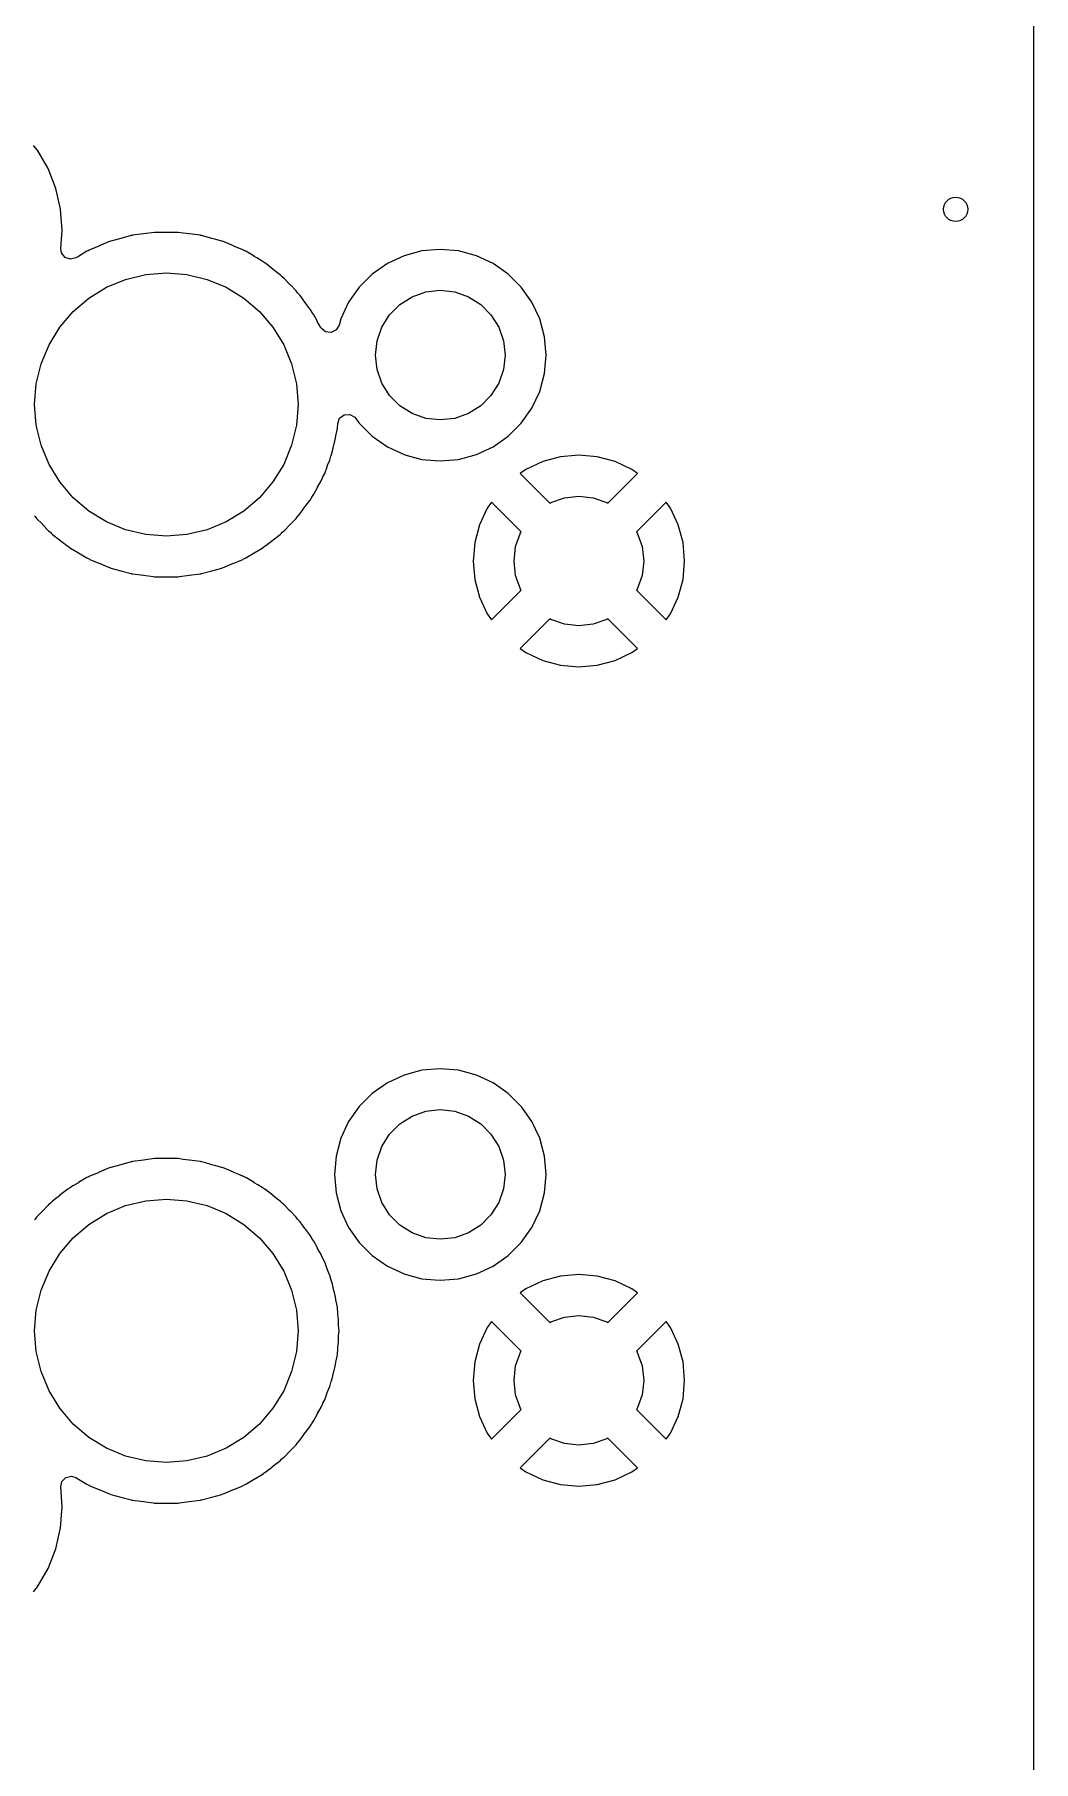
# Model space of a CAD drawing. Extents: x 280 to 530, y -238 to -79.
# Drawn here: x 363.24 to 375.57, y -158.66 to -137.35 of the extents above; entities that cross this region are included whole.
import ezdxf

# ---------------------------------------------------------------- set-up
doc = ezdxf.new("R2010")
doc.units = 0
doc.layers.add('BLACK', color=7, linetype='CONTINUOUS')

msp = doc.modelspace()

# ---------------------------------------------------------------- linework, layer by layer
at = {"layer": 'BLACK', "linetype": 'CONTINUOUS'}
for p, q in [((375.5695, -129.977135), (375.5695, -236.330933)), ((363.279972, -138.781426), (363.232124, -138.721427)), ((363.411117, -139.008573), (363.279972, -138.781426)), ((363.506941, -139.252729), (363.411116, -139.008573)), ((363.411116, -139.008573), (363.411117, -139.008573)), ((363.565306, -139.508449), (363.506941, -139.252729)), ((363.565307, -139.508454), (363.565306, -139.508449)), ((363.584907, -139.769995), (363.565307, -139.508454)), ((363.568161, -139.993458), (363.584907, -139.770003)), ((363.584907, -139.770003), (363.584907, -139.769995)), ((363.576695, -140.048809), (363.568161, -139.993458)), ((364.038879, -139.963635), (363.927897, -140.009606)), ((364.040826, -139.962809), (364.038879, -139.963635)), ((364.156552, -139.912543), (364.040826, -139.962809)), ((364.166952, -139.909629), (364.156552, -139.912543)), ((364.180937, -139.904793), (364.166952, -139.909629)), ((364.185299, -139.902986), (364.180937, -139.904793)), ((364.185322, -139.902978), (364.185299, -139.902986)), ((364.307533, -139.870231), (364.185322, -139.902978)), ((364.308891, -139.869859), (364.307533, -139.870231)), ((364.436541, -139.834094), (364.308891, -139.869859)), ((364.43655, -139.834092), (364.436541, -139.834094)), ((364.440902, -139.833494), (364.43655, -139.834092)), ((364.450453, -139.831567), (364.440902, -139.833494)), ((364.450471, -139.831658), (364.450453, -139.831567)), ((364.454442, -139.830868), (364.450471, -139.831658)), ((364.586228, -139.813518), (364.454442, -139.830868)), ((364.586926, -139.813424), (364.586228, -139.813518)), ((364.72461, -139.7945), (364.586926, -139.813424)), ((364.724612, -139.7945), (364.72461, -139.7945)), ((365.015388, -139.7945), (364.724612, -139.7945)), ((365.015389, -139.7945), (365.015388, -139.7945)), ((365.077464, -139.803032), (365.015389, -139.7945)), ((365.153123, -139.813431), (365.077464, -139.803032)), ((365.153771, -139.813518), (365.153123, -139.813431)), ((365.285541, -139.830865), (365.153771, -139.813518)), ((365.289524, -139.831658), (365.285541, -139.830865)), ((365.289542, -139.831564), (365.289524, -139.831658)), ((365.299114, -139.833497), (365.289542, -139.831564)), ((365.303452, -139.834093), (365.299114, -139.833497)), ((365.431106, -139.869859), (365.303452, -139.834093)), ((365.432466, -139.870232), (365.431106, -139.869859)), ((365.481434, -139.883353), (365.432466, -139.870232)), ((365.554686, -139.902981), (365.481434, -139.883353)), ((365.554689, -139.902982), (365.554686, -139.902981)), ((365.554698, -139.902985), (365.554688, -139.902982)), ((365.554688, -139.902982), (365.554689, -139.902982)), ((365.559042, -139.904785), (365.554698, -139.902985)), ((365.57304, -139.909627), (365.559042, -139.904785)), ((365.583454, -139.912545), (365.57304, -139.909627)), ((365.699144, -139.962796), (365.583454, -139.912545)), ((365.701091, -139.963623), (365.699144, -139.962796)), ((365.812102, -140.009606), (365.701091, -139.963623)), ((363.619885, -140.103731), (363.576695, -140.048809)), ((363.685911, -140.126584), (363.619885, -140.103731)), ((363.753812, -140.110113), (363.685911, -140.126584)), ((363.785077, -140.092063), (363.753812, -140.110113)), ((363.787507, -140.090623), (363.785077, -140.092063)), ((363.889844, -140.028391), (363.787507, -140.090623)), ((363.905647, -140.021526), (363.889844, -140.028391)), ((363.918229, -140.015187), (363.905647, -140.021526)), ((363.927892, -140.009608), (363.918229, -140.015187)), ((363.927897, -140.009606), (363.927892, -140.009608)), ((365.820299, -140.014338), (365.812102, -140.009606)), ((365.821767, -140.015186), (365.820299, -140.014338)), ((365.834358, -140.021529), (365.821767, -140.015186)), ((365.850153, -140.02839), (365.834358, -140.021529)), ((365.952459, -140.090603), (365.850153, -140.02839)), ((365.954885, -140.092041), (365.952459, -140.090603)), ((365.986185, -140.110113), (365.954885, -140.092041)), ((366.053398, -140.148919), (365.986185, -140.110113)), ((366.053403, -140.148923), (366.053398, -140.148919)), ((366.067342, -140.159618), (366.053403, -140.148923)), ((366.078394, -140.167186), (366.067342, -140.159618)), ((366.098598, -140.179473), (366.078394, -140.167186)), ((366.186561, -140.251035), (366.098598, -140.179473)), ((367.597265, -140.179432), (367.410858, -140.309954)), ((367.597267, -140.179431), (367.597265, -140.179432)), ((367.803502, -140.083261), (367.597267, -140.179431)), ((367.803511, -140.083258), (367.803502, -140.083261)), ((368.023302, -140.024366), (367.803511, -140.083258)), ((368.023313, -140.024364), (368.023302, -140.024366)), ((368.249998, -140.004532), (368.023313, -140.024364)), ((368.250002, -140.004532), (368.249998, -140.004532)), ((368.476686, -140.024364), (368.250002, -140.004532)), ((368.476691, -140.024364), (368.476686, -140.024364)), ((368.476692, -140.024365), (368.476691, -140.024364)), ((368.476693, -140.024365), (368.476692, -140.024365)), ((368.476697, -140.024366), (368.476693, -140.024365)), ((368.696488, -140.083258), (368.476697, -140.024366)), ((368.696497, -140.083261), (368.696488, -140.083258)), ((368.902732, -140.179431), (368.696497, -140.083261)), ((368.902734, -140.179432), (368.902732, -140.179431)), ((369.089141, -140.309954), (368.902734, -140.179432)), ((364.132265, -140.472114), (364.367847, -140.374533)), ((364.367847, -140.374533), (364.615794, -140.315006)), ((364.615794, -140.315006), (364.87, -140.295)), ((364.87, -140.295), (365.124206, -140.315006)), ((365.124206, -140.315006), (365.372153, -140.374533)), ((365.372153, -140.374533), (365.607735, -140.472114)), ((366.189288, -140.25319), (366.186561, -140.251035)), ((366.230705, -140.284971), (366.189288, -140.25319)), ((366.274445, -140.318533), (366.230705, -140.284971)), ((366.291408, -140.335496), (366.274445, -140.318533)), ((366.300835, -140.344004), (366.291408, -140.335496)), ((366.324157, -140.362978), (366.300835, -140.344004)), ((366.397197, -140.441185), (366.324157, -140.362978)), ((367.410858, -140.309954), (367.249954, -140.470858)), ((369.250045, -140.470858), (369.089141, -140.309954)), ((363.720951, -140.770951), (363.914849, -140.605347)), ((363.914849, -140.605347), (364.132265, -140.472114)), ((365.607735, -140.472114), (365.825151, -140.605347)), ((365.825151, -140.605347), (366.019049, -140.770951)), ((366.400082, -140.44417), (366.397197, -140.441185)), ((366.471465, -140.515553), (366.400082, -140.44417)), ((366.489979, -140.539681), (366.471465, -140.515553)), ((366.49772, -140.548819), (366.489979, -140.539681)), ((366.522627, -140.575488), (366.49772, -140.548819)), ((366.580351, -140.657266), (366.522627, -140.575488)), ((367.249954, -140.470858), (367.119432, -140.657265)), ((367.751208, -140.684535), (367.902893, -140.589225)), ((367.902893, -140.589225), (368.071983, -140.530058)), ((368.071983, -140.530058), (368.25, -140.51)), ((368.25, -140.51), (368.428017, -140.530058)), ((368.428017, -140.530058), (368.597107, -140.589225)), ((368.597107, -140.589225), (368.748792, -140.684535)), ((369.250047, -140.470861), (369.250045, -140.470858)), ((369.380568, -140.657266), (369.250047, -140.470861)), ((363.555347, -140.964849), (363.720951, -140.770951)), ((366.019049, -140.770951), (366.184653, -140.964849)), ((366.580618, -140.657644), (366.580351, -140.657266)), ((366.583547, -140.661622), (366.580618, -140.657644)), ((366.600642, -140.683901), (366.583547, -140.661622)), ((366.641081, -140.736602), (366.600642, -140.683901)), ((366.659498, -140.768501), (366.641081, -140.736602)), ((366.665575, -140.777999), (366.659498, -140.768501)), ((366.690312, -140.813044), (366.665575, -140.777999)), ((366.733625, -140.896636), (366.690312, -140.813044)), ((367.119431, -140.657267), (367.023261, -140.863502)), ((367.119432, -140.657265), (367.119431, -140.657267)), ((367.529225, -140.962893), (367.624535, -140.811208)), ((367.624535, -140.811208), (367.751208, -140.684535)), ((368.748792, -140.684535), (368.875465, -140.811208)), ((368.875465, -140.811208), (368.970775, -140.962893)), ((369.476739, -140.863504), (369.380568, -140.657266)), ((363.422114, -141.182265), (363.555347, -140.964849)), ((366.184653, -140.964849), (366.317886, -141.182265)), ((366.736337, -140.90159), (366.733625, -140.896636)), ((366.775659, -140.969696), (366.736337, -140.90159)), ((366.780354, -140.977197), (366.775659, -140.969696)), ((366.834232, -141.021683), (366.780354, -140.977197)), ((366.903607, -141.029978), (366.834232, -141.021683)), ((366.966454, -140.999449), (366.903607, -141.029978)), ((367.00282, -140.939789), (366.966454, -140.999449)), ((367.023259, -140.863509), (367.00282, -140.939789)), ((367.023261, -140.863502), (367.023259, -140.863509)), ((367.470058, -141.131983), (367.529225, -140.962893)), ((368.970775, -140.962893), (369.029942, -141.131983)), ((369.535635, -141.083308), (369.476739, -140.863504)), ((363.324533, -141.417847), (363.422114, -141.182265)), ((366.317886, -141.182265), (366.415467, -141.417847)), ((367.45, -141.31), (367.470058, -141.131983)), ((369.029942, -141.131983), (369.05, -141.31)), ((369.555468, -141.31), (369.535635, -141.083308)), ((363.265006, -141.665794), (363.324533, -141.417847)), ((366.415467, -141.417847), (366.474994, -141.665794)), ((367.470058, -141.488017), (367.45, -141.31)), ((367.529225, -141.657107), (367.470058, -141.488017)), ((369.029942, -141.488017), (368.970775, -141.657107)), ((369.05, -141.31), (369.029942, -141.488017)), ((369.535635, -141.536692), (369.555468, -141.31)), ((363.245, -141.92), (363.265006, -141.665794)), ((366.474994, -141.665794), (366.495, -141.92)), ((367.624535, -141.808792), (367.529225, -141.657107)), ((368.970775, -141.657107), (368.875465, -141.808792)), ((369.476739, -141.756496), (369.535635, -141.536692)), ((367.751208, -141.935465), (367.624535, -141.808792)), ((368.875465, -141.808792), (368.748792, -141.935465)), ((369.380568, -141.962734), (369.476739, -141.756496)), ((363.265006, -142.174206), (363.245, -141.92)), ((366.495, -141.92), (366.474994, -142.174206)), ((366.984437, -142.154345), (367.00865, -142.088806)), ((367.00865, -142.088806), (367.064453, -142.046761)), ((367.064453, -142.046761), (367.134128, -142.041559)), ((367.134128, -142.041559), (367.195556, -142.074853)), ((367.195556, -142.074853), (367.209717, -142.091676)), ((367.209717, -142.091676), (367.237559, -142.131438)), ((367.902893, -142.030775), (367.751208, -141.935465)), ((368.071983, -142.089942), (367.902893, -142.030775)), ((368.25, -142.11), (368.071983, -142.089942)), ((368.428017, -142.089942), (368.25, -142.11)), ((368.597107, -142.030775), (368.428017, -142.089942)), ((368.748792, -141.935465), (368.597107, -142.030775)), ((369.250047, -142.149139), (369.380568, -141.962734)), ((363.324533, -142.422153), (363.265006, -142.174206)), ((366.474994, -142.174206), (366.415467, -142.422153)), ((366.939642, -142.408288), (366.959132, -142.335554)), ((366.959132, -142.335554), (366.966447, -142.279982)), ((366.966447, -142.279982), (366.967975, -142.270962)), ((366.967975, -142.270962), (366.980624, -142.210099)), ((366.980624, -142.210099), (366.984437, -142.154345)), ((367.237559, -142.131438), (367.249957, -142.149144)), ((367.249957, -142.149144), (367.410858, -142.310045)), ((367.410858, -142.310045), (367.410861, -142.310047)), ((367.410861, -142.310047), (367.597266, -142.440568)), ((368.902734, -142.440568), (369.089139, -142.310047)), ((369.089139, -142.310047), (369.250047, -142.149139)), ((363.422114, -142.657735), (363.324533, -142.422153)), ((366.415467, -142.422153), (366.317886, -142.657735)), ((366.887019, -142.604686), (366.899871, -142.556719)), ((366.899871, -142.556719), (366.902799, -142.547309)), ((366.902799, -142.547309), (366.921464, -142.494793)), ((366.921464, -142.494793), (366.938023, -142.415101)), ((366.938023, -142.415101), (366.939642, -142.408288)), ((367.597266, -142.440568), (367.803504, -142.536739)), ((367.803504, -142.536739), (367.803509, -142.53674)), ((367.803509, -142.53674), (367.803511, -142.536741)), ((367.803511, -142.536741), (367.842907, -142.547297)), ((367.842907, -142.547297), (368.023308, -142.595635)), ((368.476692, -142.595635), (368.696496, -142.536739)), ((368.696496, -142.536739), (368.902734, -142.440568)), ((369.959998, -142.545034), (369.7334, -142.564858)), ((369.960002, -142.545034), (369.959998, -142.545034)), ((370.186599, -142.564858), (369.960002, -142.545034)), ((363.555347, -142.875151), (363.422114, -142.657735)), ((366.317886, -142.657735), (366.184653, -142.875151)), ((366.801405, -142.812554), (366.824087, -142.768782)), ((366.824087, -142.768782), (366.853476, -142.686089)), ((366.853476, -142.686089), (366.855756, -142.68016)), ((366.855756, -142.68016), (366.860263, -142.66928)), ((366.860263, -142.66928), (366.887019, -142.604686)), ((368.023308, -142.595635), (368.18523, -142.609801)), ((368.18523, -142.609801), (368.249998, -142.615468)), ((368.249998, -142.615468), (368.25, -142.615468)), ((368.25, -142.615468), (368.250002, -142.615468)), ((368.250002, -142.615468), (368.306673, -142.610509)), ((368.306673, -142.610509), (368.476692, -142.595635)), ((369.307512, -142.719868), (369.234526, -142.770973)), ((369.307516, -142.719866), (369.307512, -142.719868)), ((369.513673, -142.623734), (369.307516, -142.719866)), ((369.513682, -142.62373), (369.513673, -142.623734)), ((369.733389, -142.56486), (369.513682, -142.62373)), ((369.7334, -142.564858), (369.733389, -142.56486)), ((370.18661, -142.56486), (370.186599, -142.564858)), ((370.406317, -142.62373), (370.18661, -142.56486)), ((370.406331, -142.623735), (370.406317, -142.62373)), ((370.612478, -142.719863), (370.406331, -142.623735)), ((370.685472, -142.770974), (370.612478, -142.719863)), ((363.720951, -143.069049), (363.555347, -142.875151)), ((366.184653, -142.875151), (366.019049, -143.069049)), ((366.690312, -143.026956), (366.733647, -142.94332)), ((366.733647, -142.94332), (366.73631, -142.938455)), ((366.73631, -142.938455), (366.780394, -142.862102)), ((366.780394, -142.862102), (366.796943, -142.822145)), ((366.796943, -142.822145), (366.801405, -142.812554)), ((369.234526, -142.770973), (369.234526, -142.770974)), ((369.234526, -142.770974), (369.600539, -143.136987)), ((370.319459, -143.136986), (370.685472, -142.770974)), ((363.914849, -143.234653), (363.720951, -143.069049)), ((366.019049, -143.069049), (365.825151, -143.234653)), ((366.522627, -143.264512), (366.58065, -143.182308)), ((366.58065, -143.182308), (366.583544, -143.17838)), ((366.583544, -143.17838), (366.641081, -143.103398)), ((366.641081, -143.103398), (366.641085, -143.103392)), ((366.641085, -143.103392), (366.64322, -143.099692)), ((366.64322, -143.099692), (366.659495, -143.071502)), ((366.659495, -143.071502), (366.665567, -143.06201)), ((366.665567, -143.06201), (366.690312, -143.026956)), ((368.880973, -143.124526), (368.829868, -143.197512)), ((368.880974, -143.124526), (368.880973, -143.124526)), ((369.246987, -143.490539), (368.880974, -143.124526)), ((369.600539, -143.136987), (369.612893, -143.129225)), ((369.612893, -143.129225), (369.781983, -143.070058)), ((369.781983, -143.070058), (369.96, -143.05)), ((369.96, -143.05), (370.138017, -143.070058)), ((370.138017, -143.070058), (370.307107, -143.129225)), ((370.307107, -143.129225), (370.319459, -143.136986)), ((371.039025, -143.124526), (370.673012, -143.490538)), ((371.090132, -143.197513), (371.039025, -143.124526)), ((363.242273, -143.291174), (363.250021, -143.300319)), ((363.250021, -143.300319), (363.268535, -143.324447)), ((363.268535, -143.324447), (363.339901, -143.395813)), ((363.339901, -143.395813), (363.342829, -143.398843)), ((363.342829, -143.398843), (363.415843, -143.477022)), ((364.132265, -143.367886), (363.914849, -143.234653)), ((364.367847, -143.465467), (364.132265, -143.367886)), ((365.607735, -143.367886), (365.372153, -143.465467)), ((365.825151, -143.234653), (365.607735, -143.367886)), ((366.324157, -143.477022), (366.397212, -143.398797)), ((366.397212, -143.398797), (366.400098, -143.395813)), ((366.400098, -143.395813), (366.47146, -143.324452)), ((366.47146, -143.324451), (366.471465, -143.324447)), ((366.47146, -143.324452), (366.47146, -143.324451)), ((366.471465, -143.324447), (366.489979, -143.300316)), ((366.489979, -143.300316), (366.497728, -143.291171)), ((366.497728, -143.291171), (366.522627, -143.264512)), ((368.73373, -143.403682), (368.67486, -143.623389)), ((368.733734, -143.403673), (368.73373, -143.403682)), ((368.829866, -143.197516), (368.733734, -143.403673)), ((368.829868, -143.197512), (368.829866, -143.197516)), ((371.090136, -143.197521), (371.090132, -143.197513)), ((371.186264, -143.403668), (371.090136, -143.197521)), ((371.186269, -143.403682), (371.186264, -143.403668)), ((371.245139, -143.623389), (371.186269, -143.403682)), ((363.415843, -143.477022), (363.43267, -143.490712)), ((363.43267, -143.490712), (363.439162, -143.495993)), ((363.439162, -143.495993), (363.44859, -143.504502)), ((363.44859, -143.504502), (363.465554, -143.521466)), ((363.465554, -143.521466), (363.550693, -143.586795)), ((363.550693, -143.586795), (363.553462, -143.588983)), ((363.553462, -143.588983), (363.641395, -143.660522)), ((364.615794, -143.524994), (364.367847, -143.465467)), ((364.87, -143.545), (364.615794, -143.524994)), ((365.124206, -143.524994), (364.87, -143.545)), ((365.372153, -143.465467), (365.124206, -143.524994)), ((366.098598, -143.660527), (366.18656, -143.588964)), ((366.18656, -143.588964), (366.189262, -143.586828)), ((366.189262, -143.586828), (366.274447, -143.521465)), ((366.274447, -143.521465), (366.291425, -143.504485)), ((366.291425, -143.504485), (366.300821, -143.496005)), ((366.300821, -143.496005), (366.324157, -143.477022)), ((369.180058, -143.671983), (369.239225, -143.502893)), ((369.239225, -143.502893), (369.246987, -143.490539)), ((370.673012, -143.490538), (370.680775, -143.502893)), ((370.680775, -143.502893), (370.739942, -143.671983)), ((363.641395, -143.660522), (363.641404, -143.660528)), ((363.641404, -143.660528), (363.661606, -143.672814)), ((363.661606, -143.672814), (363.672658, -143.680382)), ((363.672658, -143.680382), (363.686602, -143.691081)), ((363.686602, -143.691081), (363.785133, -143.747968)), ((363.785133, -143.747968), (363.787443, -143.749337)), ((363.787443, -143.749337), (363.889847, -143.81161)), ((363.889847, -143.81161), (363.905646, -143.818472)), ((363.905646, -143.818472), (363.91824, -143.824818)), ((363.91824, -143.824818), (363.927886, -143.830388)), ((363.927886, -143.830388), (363.927891, -143.83039)), ((363.927891, -143.83039), (363.927898, -143.830394)), ((363.927898, -143.830394), (364.038922, -143.876382)), ((365.764775, -143.849997), (365.812102, -143.830394)), ((365.812102, -143.830394), (365.821763, -143.824814)), ((365.821763, -143.824814), (365.83435, -143.818473)), ((365.83435, -143.818473), (365.850153, -143.81161)), ((365.850153, -143.81161), (365.952577, -143.749323)), ((365.952577, -143.749323), (365.954816, -143.747996)), ((365.954816, -143.747996), (366.053398, -143.691081)), ((366.053398, -143.691081), (366.067344, -143.680379)), ((366.067344, -143.680379), (366.078401, -143.672809)), ((366.078401, -143.672809), (366.098587, -143.660534)), ((366.098587, -143.660534), (366.098589, -143.660532)), ((366.098589, -143.660532), (366.098598, -143.660527)), ((368.674858, -143.6234), (368.655034, -143.849997)), ((368.67486, -143.623389), (368.674858, -143.6234)), ((369.16, -143.85), (369.180058, -143.671983)), ((370.739942, -143.671983), (370.76, -143.85)), ((371.245141, -143.6234), (371.245139, -143.623389)), ((371.264966, -143.849997), (371.245141, -143.6234)), ((364.038922, -143.876382), (364.040796, -143.877177)), ((364.040796, -143.877177), (364.15655, -143.927456)), ((364.15655, -143.927456), (364.166953, -143.93037)), ((364.166953, -143.93037), (364.180955, -143.935213)), ((364.180955, -143.935213), (364.185314, -143.937019)), ((364.185314, -143.937019), (364.307549, -143.969771)), ((364.307549, -143.969771), (364.308791, -143.970111)), ((364.308791, -143.970111), (364.436544, -144.005906)), ((364.436544, -144.005906), (364.440867, -144.0065)), ((364.440867, -144.0065), (364.450441, -144.008433)), ((364.450441, -144.008433), (364.45046, -144.008339)), ((364.45046, -144.008339), (364.454434, -144.009128)), ((364.454434, -144.009128), (364.454446, -144.009132)), ((364.454446, -144.009132), (364.586436, -144.026508)), ((364.586436, -144.026508), (364.586643, -144.026536)), ((364.586643, -144.026536), (364.705379, -144.042856)), ((364.705379, -144.042856), (364.724611, -144.0455)), ((364.724611, -144.0455), (364.724612, -144.0455)), ((364.724612, -144.0455), (365.015389, -144.0455)), ((365.015389, -144.0455), (365.032259, -144.043181)), ((365.032259, -144.043181), (365.153393, -144.02653)), ((365.153393, -144.02653), (365.153502, -144.026516)), ((365.153502, -144.026516), (365.285554, -144.009132)), ((365.285554, -144.009132), (365.285568, -144.009128)), ((365.285568, -144.009128), (365.289538, -144.008339)), ((365.289538, -144.008339), (365.289556, -144.008433)), ((365.289556, -144.008433), (365.299123, -144.006501)), ((365.299123, -144.006501), (365.303456, -144.005906)), ((365.303456, -144.005906), (365.431285, -143.970089)), ((365.431285, -143.970089), (365.432444, -143.969772)), ((365.432444, -143.969772), (365.554686, -143.937019)), ((365.554686, -143.937019), (365.55906, -143.935206)), ((365.55906, -143.935206), (365.573055, -143.930367)), ((365.573055, -143.930367), (365.58345, -143.927456)), ((365.58345, -143.927456), (365.699335, -143.877119)), ((365.699335, -143.877119), (365.700965, -143.876427)), ((365.700965, -143.876427), (365.764775, -143.849997)), ((368.655034, -143.849997), (368.655034, -143.850002)), ((368.655034, -143.850002), (368.674858, -144.076599)), ((369.180058, -144.028017), (369.16, -143.85)), ((369.239225, -144.197107), (369.180058, -144.028017)), ((370.739942, -144.028017), (370.680775, -144.197107)), ((370.76, -143.85), (370.739942, -144.028017)), ((371.245141, -144.076599), (371.264966, -143.850002)), ((371.264966, -143.850002), (371.264966, -143.849997)), ((368.674858, -144.076599), (368.67486, -144.07661)), ((368.67486, -144.07661), (368.73373, -144.296317)), ((368.880974, -144.575472), (369.246986, -144.209459)), ((369.246986, -144.209459), (369.239225, -144.197107)), ((370.680775, -144.197107), (370.673013, -144.20946)), ((370.673013, -144.20946), (371.039024, -144.575471)), ((371.186269, -144.296317), (371.245139, -144.07661)), ((371.245139, -144.07661), (371.245141, -144.076599)), ((368.73373, -144.296317), (368.733735, -144.296331)), ((368.733735, -144.296331), (368.829863, -144.502478)), ((371.090136, -144.502478), (371.186264, -144.296331)), ((371.186264, -144.296331), (371.186269, -144.296317)), ((368.829863, -144.502478), (368.880974, -144.575472)), ((369.600539, -144.563012), (369.234526, -144.929025)), ((369.612893, -144.570775), (369.600539, -144.563012)), ((369.781983, -144.629942), (369.612893, -144.570775)), ((369.96, -144.65), (369.781983, -144.629942)), ((370.138017, -144.629942), (369.96, -144.65)), ((370.307107, -144.570775), (370.138017, -144.629942)), ((370.31946, -144.563013), (370.307107, -144.570775)), ((370.685471, -144.929024), (370.31946, -144.563013)), ((371.039024, -144.575471), (371.090136, -144.502478)), ((369.234526, -144.929025), (369.307513, -144.980132)), ((369.307513, -144.980132), (369.307521, -144.980136)), ((369.307521, -144.980136), (369.513668, -145.076264)), ((369.513668, -145.076264), (369.513682, -145.076269)), ((369.513682, -145.076269), (369.733389, -145.135139)), ((370.18661, -145.135139), (370.406317, -145.076269)), ((370.406317, -145.076269), (370.406331, -145.076264)), ((370.406331, -145.076264), (370.612478, -144.980136)), ((370.612478, -144.980136), (370.685471, -144.929024)), ((369.733389, -145.135139), (369.7334, -145.135141)), ((369.7334, -145.135141), (369.959998, -145.154966)), ((369.959998, -145.154966), (369.960002, -145.154966)), ((369.960002, -145.154966), (370.186599, -145.135141)), ((370.186599, -145.135141), (370.18661, -145.135139)), ((367.803502, -150.193261), (367.597267, -150.289431)), ((367.803511, -150.193258), (367.803502, -150.193261)), ((368.023302, -150.134366), (367.803511, -150.193258)), ((368.023313, -150.134364), (368.023302, -150.134366)), ((368.249998, -150.114532), (368.023313, -150.134364)), ((368.250002, -150.114532), (368.249998, -150.114532)), ((368.476686, -150.134364), (368.250002, -150.114532)), ((368.476691, -150.134364), (368.476686, -150.134364)), ((368.476692, -150.134365), (368.476691, -150.134364)), ((368.476693, -150.134365), (368.476692, -150.134365)), ((368.476697, -150.134366), (368.476693, -150.134365)), ((368.696488, -150.193258), (368.476697, -150.134366)), ((368.696497, -150.193261), (368.696488, -150.193258)), ((368.902732, -150.289431), (368.696497, -150.193261)), ((367.410858, -150.419954), (367.249954, -150.580858)), ((367.597265, -150.289432), (367.410858, -150.419954)), ((367.597267, -150.289431), (367.597265, -150.289432)), ((368.902734, -150.289432), (368.902732, -150.289431)), ((369.089141, -150.419954), (368.902734, -150.289432)), ((369.250045, -150.580858), (369.089141, -150.419954)), ((367.249954, -150.580858), (367.119432, -150.767265)), ((367.902893, -150.699225), (368.071983, -150.640058)), ((368.071983, -150.640058), (368.25, -150.62)), ((368.25, -150.62), (368.428017, -150.640058)), ((368.428017, -150.640058), (368.597107, -150.699225)), ((369.256736, -150.590414), (369.250045, -150.580858)), ((369.380568, -150.767266), (369.256736, -150.590414)), ((367.119431, -150.767267), (367.023261, -150.973502)), ((367.119432, -150.767265), (367.119431, -150.767267)), ((367.624535, -150.921208), (367.751208, -150.794535)), ((367.751208, -150.794535), (367.902893, -150.699225)), ((368.597107, -150.699225), (368.748792, -150.794535)), ((368.748792, -150.794535), (368.875465, -150.921208)), ((369.476739, -150.973504), (369.380568, -150.767266)), ((367.023258, -150.973511), (366.964366, -151.193302)), ((367.023261, -150.973502), (367.023258, -150.973511)), ((367.470058, -151.241983), (367.529225, -151.072893)), ((367.529225, -151.072893), (367.624535, -150.921208)), ((368.875465, -150.921208), (368.970775, -151.072893)), ((368.970775, -151.072893), (369.029942, -151.241983)), ((369.535635, -151.193308), (369.476739, -150.973504)), ((364.436541, -151.264094), (364.308891, -151.299859)), ((364.43655, -151.264092), (364.436541, -151.264094)), ((364.440902, -151.263494), (364.43655, -151.264092)), ((364.450453, -151.261567), (364.440902, -151.263494)), ((364.450471, -151.261658), (364.450453, -151.261567)), ((364.454442, -151.260868), (364.450471, -151.261658)), ((364.586228, -151.243518), (364.454442, -151.260868)), ((364.586926, -151.243424), (364.586228, -151.243518)), ((364.72461, -151.2245), (364.586926, -151.243424)), ((364.724612, -151.2245), (364.72461, -151.2245)), ((365.015388, -151.2245), (364.724612, -151.2245)), ((365.015389, -151.2245), (365.015388, -151.2245)), ((365.077464, -151.233032), (365.015389, -151.2245)), ((365.153123, -151.243431), (365.077464, -151.233032)), ((365.153771, -151.243518), (365.153123, -151.243431)), ((365.285541, -151.260865), (365.153771, -151.243518)), ((365.289524, -151.261658), (365.285541, -151.260865)), ((365.289542, -151.261564), (365.289524, -151.261658)), ((365.299114, -151.263497), (365.289542, -151.261564)), ((365.303452, -151.264093), (365.299114, -151.263497)), ((365.303455, -151.264093), (365.303452, -151.264093)), ((365.303456, -151.264094), (365.303455, -151.264093)), ((365.339083, -151.274076), (365.303456, -151.264094)), ((365.431106, -151.299859), (365.339083, -151.274076)), ((366.964364, -151.193313), (366.944532, -151.419998)), ((366.964366, -151.193302), (366.964364, -151.193313)), ((367.45, -151.42), (367.470058, -151.241983)), ((369.029942, -151.241983), (369.05, -151.42)), ((369.555468, -151.42), (369.535635, -151.193308)), ((363.889844, -151.458391), (363.787507, -151.520623)), ((363.905647, -151.451526), (363.889844, -151.458391)), ((363.918229, -151.445187), (363.905647, -151.451526)), ((363.927892, -151.439608), (363.918229, -151.445187)), ((363.927897, -151.439606), (363.927892, -151.439608)), ((364.038879, -151.393635), (363.927897, -151.439606)), ((364.040826, -151.392809), (364.038879, -151.393635)), ((364.156552, -151.342543), (364.040826, -151.392809)), ((364.166952, -151.339629), (364.156552, -151.342543)), ((364.180937, -151.334793), (364.166952, -151.339629)), ((364.185299, -151.332986), (364.180937, -151.334793)), ((364.185322, -151.332978), (364.185299, -151.332986)), ((364.307533, -151.300231), (364.185322, -151.332978)), ((364.308891, -151.299859), (364.307533, -151.300231)), ((365.432466, -151.300232), (365.431106, -151.299859)), ((365.481434, -151.313353), (365.432466, -151.300232)), ((365.554686, -151.332981), (365.481434, -151.313353)), ((365.554689, -151.332982), (365.554686, -151.332981)), ((365.554698, -151.332985), (365.554688, -151.332982)), ((365.554688, -151.332982), (365.554689, -151.332982)), ((365.559042, -151.334785), (365.554698, -151.332985)), ((365.57304, -151.339627), (365.559042, -151.334785)), ((365.583454, -151.342545), (365.57304, -151.339627)), ((365.699144, -151.392796), (365.583454, -151.342545)), ((365.701091, -151.393623), (365.699144, -151.392796)), ((365.764765, -151.419998), (365.701091, -151.393623)), ((365.812102, -151.439606), (365.764765, -151.419998)), ((365.819723, -151.444006), (365.812102, -151.439606)), ((365.821767, -151.445186), (365.819723, -151.444006)), ((365.834358, -151.451529), (365.821767, -151.445186)), ((365.850153, -151.45839), (365.834358, -151.451529)), ((365.952459, -151.520603), (365.850153, -151.45839)), ((366.944532, -151.419998), (366.944532, -151.420001)), ((366.944532, -151.420001), (366.964364, -151.646686)), ((367.470058, -151.598017), (367.45, -151.42)), ((369.05, -151.42), (369.029942, -151.598017)), ((369.535635, -151.646692), (369.555468, -151.42)), ((363.550711, -151.683189), (363.503045, -151.719765)), ((363.553452, -151.681023), (363.550711, -151.683189)), ((363.641392, -151.60948), (363.553452, -151.681023)), ((363.641408, -151.609469), (363.641392, -151.60948)), ((363.661613, -151.59718), (363.641408, -151.609469)), ((363.672653, -151.58962), (363.661613, -151.59718)), ((363.686598, -151.578921), (363.672653, -151.58962)), ((363.717178, -151.561265), (363.686598, -151.578921)), ((363.785124, -151.522035), (363.717178, -151.561265)), ((363.787507, -151.520623), (363.785124, -151.522035)), ((365.954885, -151.522041), (365.952459, -151.520603)), ((365.998645, -151.547307), (365.954885, -151.522041)), ((366.053398, -151.578919), (365.998645, -151.547307)), ((366.053403, -151.578923), (366.053398, -151.578919)), ((366.067342, -151.589618), (366.053403, -151.578923)), ((366.078394, -151.597186), (366.067342, -151.589618)), ((366.098598, -151.609473), (366.078394, -151.597186)), ((366.186561, -151.681035), (366.098598, -151.609473)), ((366.189288, -151.68319), (366.186561, -151.681035)), ((366.230705, -151.714971), (366.189288, -151.68319)), ((366.274445, -151.748533), (366.230705, -151.714971)), ((366.964364, -151.646686), (366.964366, -151.646697)), ((366.964366, -151.646697), (367.023258, -151.866488)), ((367.529225, -151.767107), (367.470058, -151.598017)), ((369.029942, -151.598017), (368.970775, -151.767107)), ((369.476739, -151.866496), (369.535635, -151.646692)), ((363.339903, -151.874182), (363.268541, -151.945545)), ((363.342843, -151.87114), (363.339903, -151.874182)), ((363.415841, -151.792979), (363.342843, -151.87114)), ((363.415846, -151.792975), (363.415841, -151.792979)), ((363.439165, -151.774003), (363.415846, -151.792975)), ((363.448584, -151.765503), (363.439165, -151.774003)), ((363.465555, -151.748533), (363.448584, -151.765503)), ((363.503045, -151.719765), (363.465555, -151.748533)), ((363.914849, -152.035347), (364.132265, -151.902114)), ((364.132265, -151.902114), (364.367847, -151.804533)), ((364.367847, -151.804533), (364.615794, -151.745006)), ((364.615794, -151.745006), (364.87, -151.725)), ((364.87, -151.725), (365.124206, -151.745006)), ((365.124206, -151.745006), (365.372153, -151.804533)), ((365.372153, -151.804533), (365.607735, -151.902114)), ((365.607735, -151.902114), (365.825151, -152.035347)), ((366.291408, -151.765496), (366.274445, -151.748533)), ((366.300834, -151.774003), (366.291408, -151.765496)), ((366.324157, -151.792978), (366.300834, -151.774003)), ((366.397197, -151.871185), (366.324157, -151.792978)), ((366.400082, -151.87417), (366.397197, -151.871185)), ((366.471465, -151.945553), (366.400082, -151.87417)), ((367.023258, -151.866488), (367.023261, -151.866497)), ((367.023261, -151.866497), (367.119431, -152.072732)), ((367.624535, -151.918792), (367.529225, -151.767107)), ((367.751208, -152.045465), (367.624535, -151.918792)), ((368.875465, -151.918792), (368.748792, -152.045465)), ((368.970775, -151.767107), (368.875465, -151.918792)), ((369.380568, -152.072734), (369.476739, -151.866496)), ((363.250016, -151.969685), (363.242269, -151.978829)), ((363.268532, -151.945555), (363.250016, -151.969685)), ((363.268541, -151.945545), (363.268532, -151.945555)), ((363.720951, -152.200951), (363.914849, -152.035347)), ((365.825151, -152.035347), (366.019049, -152.200951)), ((366.489979, -151.969681), (366.471465, -151.945553)), ((366.49772, -151.978819), (366.489979, -151.969681)), ((366.522627, -152.005488), (366.49772, -151.978819)), ((366.580219, -152.087079), (366.522627, -152.005488)), ((366.580618, -152.087644), (366.580219, -152.087079)), ((366.583547, -152.091622), (366.580618, -152.087644)), ((366.589847, -152.099833), (366.583547, -152.091622)), ((366.641081, -152.166602), (366.589847, -152.099833)), ((367.119431, -152.072732), (367.119432, -152.072734)), ((367.119432, -152.072734), (367.249954, -152.259141)), ((367.902893, -152.140775), (367.751208, -152.045465)), ((368.071983, -152.199942), (367.902893, -152.140775)), ((368.597107, -152.140775), (368.428017, -152.199942)), ((368.748792, -152.045465), (368.597107, -152.140775)), ((369.250047, -152.259139), (369.380568, -152.072734)), ((363.555347, -152.394849), (363.720951, -152.200951)), ((366.019049, -152.200951), (366.184653, -152.394849)), ((366.659498, -152.198501), (366.641081, -152.166602)), ((366.665575, -152.207999), (366.659498, -152.198501)), ((366.690312, -152.243044), (366.665575, -152.207999)), ((366.733625, -152.326636), (366.690312, -152.243044)), ((366.736328, -152.331574), (366.733625, -152.326636)), ((366.780394, -152.407898), (366.736328, -152.331574)), ((367.249954, -152.259141), (367.410858, -152.420045)), ((368.25, -152.22), (368.071983, -152.199942)), ((368.428017, -152.199942), (368.25, -152.22)), ((369.089139, -152.420047), (369.250047, -152.259139)), ((363.422114, -152.612265), (363.555347, -152.394849)), ((366.184653, -152.394849), (366.317886, -152.612265)), ((366.785404, -152.419994), (366.780394, -152.407898)), ((366.796943, -152.447853), (366.785404, -152.419994)), ((366.801403, -152.457441), (366.796943, -152.447853)), ((366.820888, -152.495044), (366.801403, -152.457441)), ((366.82409, -152.501224), (366.820888, -152.495044)), ((366.828193, -152.512769), (366.82409, -152.501224)), ((366.853477, -152.583914), (366.828193, -152.512769)), ((367.410858, -152.420045), (367.410861, -152.420047)), ((367.410861, -152.420047), (367.597266, -152.550568)), ((367.597266, -152.550568), (367.803504, -152.646739)), ((368.696496, -152.646739), (368.902734, -152.550568)), ((368.902734, -152.550568), (369.089139, -152.420047)), ((363.324533, -152.847847), (363.422114, -152.612265)), ((366.317886, -152.612265), (366.415467, -152.847847)), ((366.855734, -152.589788), (366.853477, -152.583914)), ((366.887019, -152.665314), (366.855734, -152.589788)), ((366.899872, -152.713284), (366.887019, -152.665314)), ((366.902802, -152.722698), (366.899872, -152.713284)), ((366.921464, -152.775207), (366.902802, -152.722698)), ((366.938019, -152.854878), (366.921464, -152.775207)), ((367.803504, -152.646739), (367.803509, -152.64674)), ((367.803509, -152.64674), (367.803511, -152.646741)), ((367.803511, -152.646741), (367.856415, -152.660916)), ((367.856415, -152.660916), (368.023308, -152.705635)), ((368.023308, -152.705635), (368.18523, -152.719801)), ((368.18523, -152.719801), (368.249998, -152.725468)), ((368.249998, -152.725468), (368.25, -152.725468)), ((368.25, -152.725468), (368.250002, -152.725468)), ((368.250002, -152.725468), (368.306673, -152.720509)), ((368.306673, -152.720509), (368.476692, -152.705635)), ((368.476692, -152.705635), (368.696496, -152.646739)), ((369.513673, -152.733734), (369.307516, -152.829866)), ((369.513682, -152.73373), (369.513673, -152.733734)), ((369.733389, -152.67486), (369.513682, -152.73373)), ((369.7334, -152.674858), (369.733389, -152.67486)), ((369.959998, -152.655034), (369.7334, -152.674858)), ((369.960002, -152.655034), (369.959998, -152.655034)), ((370.186599, -152.674858), (369.960002, -152.655034)), ((370.18661, -152.67486), (370.186599, -152.674858)), ((370.406317, -152.73373), (370.18661, -152.67486)), ((370.406331, -152.733735), (370.406317, -152.73373)), ((370.612478, -152.829863), (370.406331, -152.733735)), ((363.265006, -153.095794), (363.324533, -152.847847)), ((366.415467, -152.847847), (366.474994, -153.095794)), ((366.939651, -152.861743), (366.938019, -152.854878)), ((366.959132, -152.934446), (366.939651, -152.861743)), ((366.966448, -152.990025), (366.959132, -152.934446)), ((366.967974, -152.999028), (366.966448, -152.990025)), ((369.307512, -152.829868), (369.234526, -152.880973)), ((369.234526, -152.880973), (369.234526, -152.880974)), ((369.234526, -152.880974), (369.600539, -153.246987)), ((369.307516, -152.829866), (369.307512, -152.829868)), ((370.319459, -153.246986), (370.685472, -152.880974)), ((370.685472, -152.880974), (370.612478, -152.829863)), ((363.245, -153.35), (363.265006, -153.095794)), ((366.474994, -153.095794), (366.495, -153.35)), ((366.980624, -153.059901), (366.967974, -152.999028)), ((366.985739, -153.134687), (366.980624, -153.059901)), ((366.986511, -153.142412), (366.985739, -153.134687)), ((366.9955, -153.210686), (366.986511, -153.142412)), ((366.9955, -153.273146), (366.9955, -153.210686)), ((369.612893, -153.239225), (369.781983, -153.180058)), ((369.781983, -153.180058), (369.96, -153.16)), ((369.96, -153.16), (370.138017, -153.180058)), ((370.138017, -153.180058), (370.307107, -153.239225)), ((363.265006, -153.604206), (363.245, -153.35)), ((366.495, -153.35), (366.474994, -153.604206)), ((366.995789, -153.281608), (366.9955, -153.273146)), ((366.9955, -153.426852), (366.995789, -153.41839)), ((367.000467, -153.35), (366.995789, -153.281608)), ((366.995789, -153.41839), (366.996314, -153.41071)), ((366.996314, -153.41071), (367.000467, -153.35)), ((368.829866, -153.307516), (368.733734, -153.513673)), ((368.829868, -153.307512), (368.829866, -153.307516)), ((368.880973, -153.234526), (368.829868, -153.307512)), ((368.880974, -153.234526), (368.880973, -153.234526)), ((369.246987, -153.600539), (368.880974, -153.234526)), ((369.600539, -153.246987), (369.612893, -153.239225)), ((370.307107, -153.239225), (370.319459, -153.246986)), ((371.039025, -153.234526), (370.673012, -153.600538)), ((371.090132, -153.307513), (371.039025, -153.234526)), ((371.090136, -153.307521), (371.090132, -153.307513)), ((371.186264, -153.513668), (371.090136, -153.307521)), ((363.324533, -153.852153), (363.265006, -153.604206)), ((366.474994, -153.604206), (366.415467, -153.852153)), ((366.980624, -153.640099), (366.98574, -153.565304)), ((366.98574, -153.565304), (366.986511, -153.557585)), ((366.986511, -153.557585), (366.987261, -153.551893)), ((366.987261, -153.551893), (366.9955, -153.489313)), ((366.9955, -153.489313), (366.9955, -153.426852)), ((368.73373, -153.513682), (368.67486, -153.733389)), ((368.733734, -153.513673), (368.73373, -153.513682)), ((369.180058, -153.781983), (369.239225, -153.612893)), ((369.239225, -153.612893), (369.246987, -153.600539)), ((370.673012, -153.600538), (370.680775, -153.612893)), ((370.680775, -153.612893), (370.739942, -153.781983)), ((371.186269, -153.513682), (371.186264, -153.513668)), ((371.245139, -153.733389), (371.186269, -153.513682)), ((366.921464, -153.924793), (366.938023, -153.845101)), ((366.938023, -153.845101), (366.939642, -153.838288)), ((366.939642, -153.838288), (366.959132, -153.765554)), ((366.959132, -153.765554), (366.966447, -153.709982)), ((366.966447, -153.709982), (366.967975, -153.700962)), ((366.967975, -153.700962), (366.980624, -153.640099)), ((368.674858, -153.7334), (368.655034, -153.959997)), ((368.67486, -153.733389), (368.674858, -153.7334)), ((369.16, -153.96), (369.180058, -153.781983)), ((370.739942, -153.781983), (370.76, -153.96)), ((371.245141, -153.7334), (371.245139, -153.733389)), ((371.264966, -153.959997), (371.245141, -153.7334)), ((363.422114, -154.087735), (363.324533, -153.852153)), ((366.415467, -153.852153), (366.317886, -154.087735)), ((366.856059, -154.109427), (366.887019, -154.034686)), ((366.887019, -154.034686), (366.899871, -153.986719)), ((366.899871, -153.986719), (366.902799, -153.977309)), ((366.902799, -153.977309), (366.908952, -153.959997)), ((366.908952, -153.959997), (366.921464, -153.924793)), ((368.655034, -153.959997), (368.655034, -153.960002)), ((368.655034, -153.960002), (368.674858, -154.186599)), ((369.180058, -154.138017), (369.16, -153.96)), ((370.76, -153.96), (370.739942, -154.138017)), ((371.245141, -154.186599), (371.264966, -153.960002)), ((371.264966, -153.960002), (371.264966, -153.959997)), ((363.555347, -154.305151), (363.422114, -154.087735)), ((366.317886, -154.087735), (366.184653, -154.305151)), ((366.780394, -154.292102), (366.796943, -154.252145)), ((366.796943, -154.252145), (366.801405, -154.242554)), ((366.801405, -154.242554), (366.824087, -154.198782)), ((366.824087, -154.198782), (366.853476, -154.116089)), ((366.853476, -154.116089), (366.855756, -154.11016)), ((366.855756, -154.11016), (366.856059, -154.109427)), ((368.674858, -154.186599), (368.67486, -154.18661)), ((368.67486, -154.18661), (368.73373, -154.406317)), ((369.239225, -154.307107), (369.180058, -154.138017)), ((370.739942, -154.138017), (370.680775, -154.307107)), ((371.186269, -154.406317), (371.245139, -154.18661)), ((371.245139, -154.18661), (371.245141, -154.186599)), ((363.720951, -154.499049), (363.555347, -154.305151)), ((366.184653, -154.305151), (366.019049, -154.499049)), ((366.665567, -154.49201), (366.690312, -154.456956)), ((366.690312, -154.456956), (366.733647, -154.37332)), ((366.733647, -154.37332), (366.73631, -154.368455)), ((366.73631, -154.368455), (366.780394, -154.292102)), ((368.73373, -154.406317), (368.733735, -154.406331)), ((368.733735, -154.406331), (368.829863, -154.612478)), ((368.880974, -154.685472), (369.246986, -154.319459)), ((369.246986, -154.319459), (369.239225, -154.307107)), ((370.680775, -154.307107), (370.673013, -154.31946)), ((370.673013, -154.31946), (371.039024, -154.685471)), ((371.090136, -154.612478), (371.186264, -154.406331)), ((371.186264, -154.406331), (371.186269, -154.406317)), ((363.914849, -154.664653), (363.720951, -154.499049)), ((364.132265, -154.797886), (363.914849, -154.664653)), ((365.825151, -154.664653), (365.607735, -154.797886)), ((366.019049, -154.499049), (365.825151, -154.664653)), ((366.497728, -154.721171), (366.522627, -154.694512)), ((366.522627, -154.694512), (366.58065, -154.612308)), ((366.58065, -154.612308), (366.583526, -154.608403)), ((366.583526, -154.608403), (366.641081, -154.533398)), ((366.641081, -154.533398), (366.659495, -154.501502)), ((366.659495, -154.501502), (366.665567, -154.49201)), ((368.829863, -154.612478), (368.880974, -154.685472)), ((369.600539, -154.673012), (369.234526, -155.039025)), ((369.612893, -154.680775), (369.600539, -154.673012)), ((369.781983, -154.739942), (369.612893, -154.680775)), ((370.307107, -154.680775), (370.138017, -154.739942)), ((370.31946, -154.673013), (370.307107, -154.680775)), ((370.685471, -155.039024), (370.31946, -154.673013)), ((371.039024, -154.685471), (371.090136, -154.612478)), ((364.367847, -154.895467), (364.132265, -154.797886)), ((364.615794, -154.954994), (364.367847, -154.895467)), ((365.372153, -154.895467), (365.124206, -154.954994)), ((365.607735, -154.797886), (365.372153, -154.895467)), ((366.300821, -154.926005), (366.324157, -154.907022)), ((366.324157, -154.907022), (366.397212, -154.828797)), ((366.397212, -154.828797), (366.400098, -154.825813)), ((366.400098, -154.825813), (366.47146, -154.754452)), ((366.47146, -154.754451), (366.471465, -154.754447)), ((366.47146, -154.754452), (366.47146, -154.754451)), ((366.471465, -154.754447), (366.489979, -154.730316)), ((366.489979, -154.730316), (366.497728, -154.721171)), ((369.96, -154.76), (369.781983, -154.739942)), ((370.138017, -154.739942), (369.96, -154.76)), ((364.87, -154.975), (364.615794, -154.954994)), ((365.124206, -154.954994), (364.87, -154.975)), ((365.954816, -155.177996), (366.053398, -155.121081)), ((366.053398, -155.121081), (366.067344, -155.110379)), ((366.067344, -155.110379), (366.078401, -155.102809)), ((366.078401, -155.102809), (366.098587, -155.090534)), ((366.098587, -155.090534), (366.098589, -155.090532)), ((366.098589, -155.090532), (366.098598, -155.090527)), ((366.098598, -155.090527), (366.18656, -155.018964)), ((366.18656, -155.018964), (366.189262, -155.016828)), ((366.189262, -155.016828), (366.274447, -154.951465)), ((366.274447, -154.951465), (366.291425, -154.934485)), ((366.291425, -154.934485), (366.300821, -154.926005)), ((369.234526, -155.039025), (369.307513, -155.090132)), ((369.307513, -155.090132), (369.307521, -155.090136)), ((369.307521, -155.090136), (369.513668, -155.186264)), ((370.406331, -155.186264), (370.612478, -155.090136)), ((370.612478, -155.090136), (370.685471, -155.039024)), ((363.566594, -155.275635), (363.581213, -155.207312)), ((363.584907, -155.519996), (363.566594, -155.275635)), ((363.581213, -155.207312), (363.63045, -155.157739)), ((363.63045, -155.157739), (363.698672, -155.142655)), ((363.698672, -155.142655), (363.752245, -155.15898)), ((363.752245, -155.15898), (363.785133, -155.177968)), ((363.785133, -155.177968), (363.787443, -155.179337)), ((363.787443, -155.179337), (363.889847, -155.24161)), ((363.889847, -155.24161), (363.905646, -155.248472)), ((363.905646, -155.248472), (363.91824, -155.254818)), ((363.91824, -155.254818), (363.927886, -155.260388)), ((363.927886, -155.260388), (363.927891, -155.26039)), ((363.927891, -155.26039), (363.927898, -155.260394)), ((363.927898, -155.260394), (364.038922, -155.306382)), ((364.038922, -155.306382), (364.040796, -155.307177)), ((364.040796, -155.307177), (364.15655, -155.357456)), ((365.58345, -155.357456), (365.699335, -155.307119)), ((365.699335, -155.307119), (365.700965, -155.306427)), ((365.700965, -155.306427), (365.812102, -155.260394)), ((365.812102, -155.260394), (365.821763, -155.254814)), ((365.821763, -155.254814), (365.83435, -155.248473)), ((365.83435, -155.248473), (365.850153, -155.24161)), ((365.850153, -155.24161), (365.952577, -155.179323)), ((365.952577, -155.179323), (365.954816, -155.177996)), ((369.513668, -155.186264), (369.513682, -155.186269)), ((369.513682, -155.186269), (369.733389, -155.245139)), ((369.733389, -155.245139), (369.7334, -155.245141)), ((369.7334, -155.245141), (369.959998, -155.264966)), ((369.959998, -155.264966), (369.960002, -155.264966)), ((369.960002, -155.264966), (370.186599, -155.245141)), ((370.186599, -155.245141), (370.18661, -155.245139)), ((370.18661, -155.245139), (370.406317, -155.186269)), ((370.406317, -155.186269), (370.406331, -155.186264)), ((363.565307, -155.781545), (363.584907, -155.520004)), ((363.584907, -155.520004), (363.584907, -155.519996)), ((364.15655, -155.357456), (364.166953, -155.36037)), ((364.166953, -155.36037), (364.180955, -155.365213)), ((364.180955, -155.365213), (364.185314, -155.367019)), ((364.185314, -155.367019), (364.307549, -155.399771)), ((364.307549, -155.399771), (364.308791, -155.400111)), ((364.308791, -155.400111), (364.436544, -155.435906)), ((364.436544, -155.435906), (364.440867, -155.4365)), ((364.440867, -155.4365), (364.450441, -155.438433)), ((364.450441, -155.438433), (364.45046, -155.438339)), ((364.45046, -155.438339), (364.454434, -155.439128)), ((364.454434, -155.439128), (364.454446, -155.439132)), ((364.454446, -155.439132), (364.586436, -155.456508)), ((364.586436, -155.456508), (364.586643, -155.456536)), ((364.586643, -155.456536), (364.705379, -155.472856)), ((364.705379, -155.472856), (364.724611, -155.4755)), ((364.724611, -155.4755), (364.724612, -155.4755)), ((364.724612, -155.4755), (365.015389, -155.4755)), ((365.015389, -155.4755), (365.032259, -155.473181)), ((365.032259, -155.473181), (365.153393, -155.45653)), ((365.153393, -155.45653), (365.153502, -155.456516)), ((365.153502, -155.456516), (365.285554, -155.439132)), ((365.285554, -155.439132), (365.285568, -155.439128)), ((365.285568, -155.439128), (365.289538, -155.438339)), ((365.289538, -155.438339), (365.289556, -155.438433)), ((365.289556, -155.438433), (365.299123, -155.436501)), ((365.299123, -155.436501), (365.303456, -155.435906)), ((365.303456, -155.435906), (365.431285, -155.400089)), ((365.431285, -155.400089), (365.432444, -155.399772)), ((365.432444, -155.399772), (365.554686, -155.367019)), ((365.554686, -155.367019), (365.55906, -155.365206)), ((365.55906, -155.365206), (365.573055, -155.360367)), ((365.573055, -155.360367), (365.58345, -155.357456)), ((363.506941, -156.03727), (363.565306, -155.78155)), ((363.565306, -155.78155), (363.565307, -155.781545)), ((363.411116, -156.281426), (363.506941, -156.03727)), ((363.279971, -156.508573), (363.411116, -156.281426)), ((363.232125, -156.568572), (363.279971, -156.508573))]:
    msp.add_line(p, q, dxfattribs=at)
at = {"layer": 'BLACK'}
msp.add_circle((374.61, -139.51), 0.15, dxfattribs=at)

doc.saveas('drawing.dxf')
